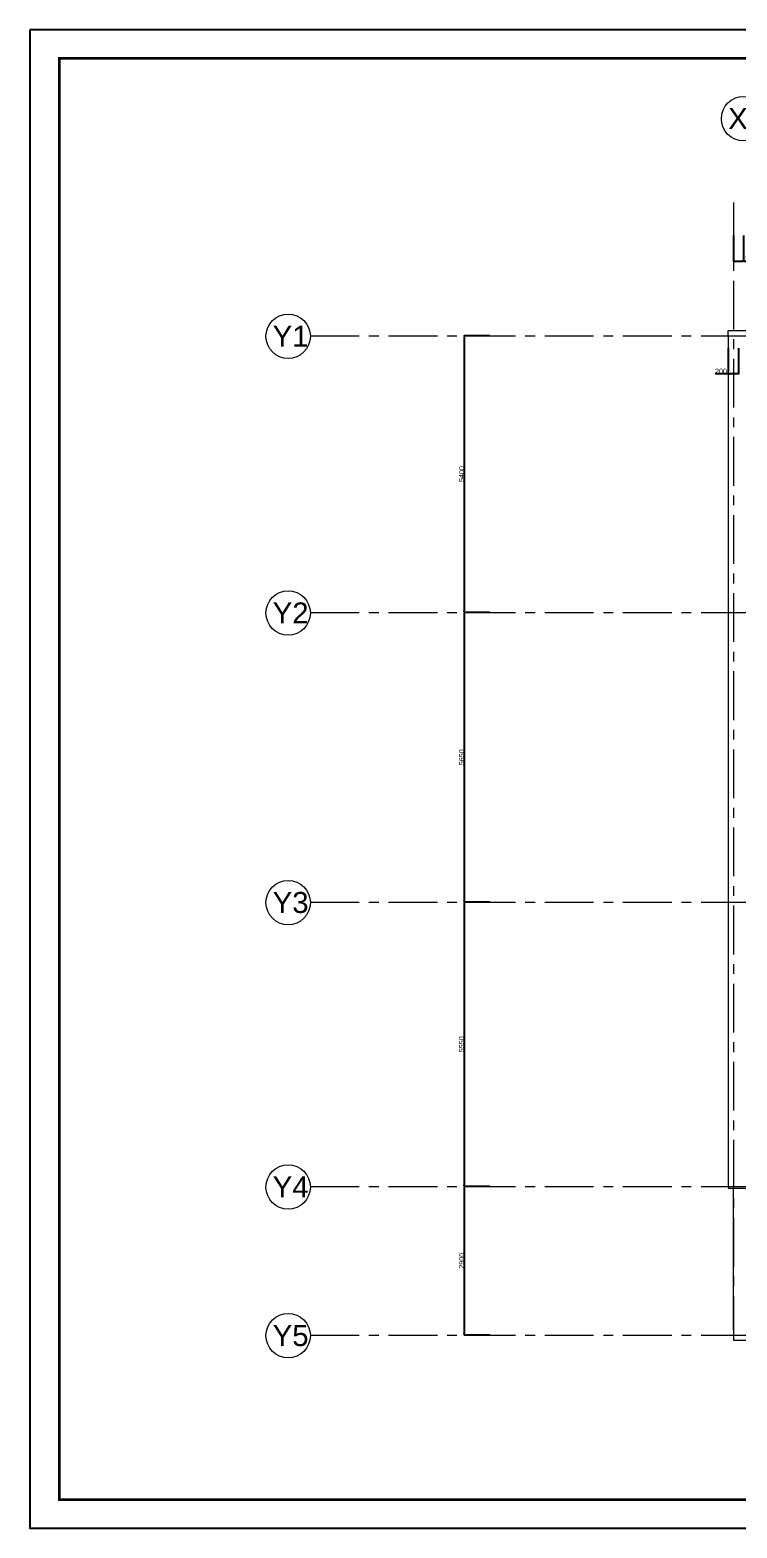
# Model space of a CAD drawing. Header units: millimetres. Extents: x 0 to 1313252738, y -131 to 560100888.
# Drawn here: x 1312617433 to 1312631225, y 560023547 to 560052778 of the extents above; entities that cross this region are included whole.
import ezdxf

# ---------------------------------------------------------------- set-up
doc = ezdxf.new("R2010")
doc.units = ezdxf.units.MM
doc.linetypes.add('CENTERX2', pattern=[101.6, 63.5, -12.7, 12.7, -12.7])
doc.layers.get('0').update_dxf_attribs({"lineweight": 0})
for name, color, linetype, lineweight in [('001通り芯', 6, 'CENTERX2', 0), ('002外周躯体', 7, 'Continuous', 13), ('004寸法', 7, 'Continuous', 0)]:
    doc.layers.add(name, color=color, linetype=linetype, lineweight=lineweight)
doc.layers.add('01用紙枠', color=5, linetype='Continuous')
doc.styles.add('onnjuku', font='arial.ttf')
doc.styles.get("Standard").update_dxf_attribs({"font": 'arial.ttf'})
doc.dimstyles.new('onnjuku', dxfattribs={"dimtxt": 100, "dimasz": 30, "dimexe": 1.25, "dimexo": 0.625, "dimtad": 1, "dimdec": 0, "dimtxsty": 'onnjuku', "dimblk": 'DOT', "dimcen": 2.5, "dimadec": 0, "dimazin": 0, "dimtfac": 1, "dimtdec": 0, "dimtmove": 0, "dimatfit": 3, "dimfxl": 500, "dimfxlon": 1, "dimarcsym": 0})

# ---------------------------------------------------------------- blocks, each defined once
blk = doc.blocks.new('_Dot')
at = {"color": 0, "linetype": 'ByBlock', "lineweight": -2}
blk.add_line((-0.5, 0), (-1, 0), dxfattribs=at)
at = {"color": 0, "linetype": 'ByBlock', "const_width": 0.5}
blk.add_lwpolyline([(-0.25, 0, 1), (0.25, 0, 1)], format="xyb", close=True, dxfattribs=at)
blk = doc.blocks.new('*D130')
at = {"layer": '001通り芯', "color": 0, "linetype": 'ByBlock', "lineweight": -2, "transparency": 16777216}
for p, q in [((1312626403, 560046812), (1312625902, 560046812)), ((1312625903, 560046782), (1312625903, 560041442)), ((1312626403, 560041412), (1312625902, 560041412))]:
    blk.add_line(p, q, dxfattribs=at)
at = {"layer": 'Defpoints', "color": 0, "linetype": 'ByBlock', "transparency": 16777216}
for p in [(1312631054, 560046812), (1312625903, 560041412), (1312631054, 560041412)]:
    blk.add_point(p, dxfattribs=at)
at = {"layer": '001通り芯', "color": 0, "linetype": 'ByBlock', "lineweight": -2, "transparency": 16777216, "xscale": 30, "yscale": 30, "zscale": 30}
for p, rotation in [((1312625903, 560046812), 90), ((1312625903, 560041412), 270)]:
    blk.add_blockref('_Dot', p, dxfattribs=dict(at, rotation=rotation))
at = {"layer": '001通り芯', "color": 0, "linetype": 'ByBlock', "transparency": 16777216, "insert": (1312625852, 560044112), "char_height": 100, "attachment_point": 5, "rotation": 90, "style": 'onnjuku'}
blk.add_mtext('5400', dxfattribs=at)
blk = doc.blocks.new('*D131')
at = {"layer": '001通り芯', "color": 0, "linetype": 'ByBlock', "lineweight": -2, "transparency": 16777216}
for p, q in [((1312626403, 560041412), (1312625902, 560041412)), ((1312625903, 560041382), (1312625903, 560035792)), ((1312626403, 560035762), (1312625902, 560035762))]:
    blk.add_line(p, q, dxfattribs=at)
at = {"layer": 'Defpoints', "color": 0, "linetype": 'ByBlock', "transparency": 16777216}
for p in [(1312631054, 560041412), (1312625903, 560035762), (1312628342, 560035762)]:
    blk.add_point(p, dxfattribs=at)
at = {"layer": '001通り芯', "color": 0, "linetype": 'ByBlock', "lineweight": -2, "transparency": 16777216, "xscale": 30, "yscale": 30, "zscale": 30}
for p, rotation in [((1312625903, 560041412), 90), ((1312625903, 560035762), 270)]:
    blk.add_blockref('_Dot', p, dxfattribs=dict(at, rotation=rotation))
at = {"layer": '001通り芯', "color": 0, "linetype": 'ByBlock', "transparency": 16777216, "insert": (1312625852, 560038587), "char_height": 100, "attachment_point": 5, "rotation": 90, "style": 'onnjuku'}
blk.add_mtext('5650', dxfattribs=at)
blk = doc.blocks.new('*D132')
at = {"layer": '001通り芯', "color": 0, "linetype": 'ByBlock', "lineweight": -2, "transparency": 16777216}
for p, q in [((1312626403, 560035762), (1312625902, 560035762)), ((1312625903, 560035732), (1312625903, 560030242)), ((1312626403, 560030212), (1312625902, 560030212))]:
    blk.add_line(p, q, dxfattribs=at)
at = {"layer": 'Defpoints', "color": 0, "linetype": 'ByBlock', "transparency": 16777216}
for p in [(1312628342, 560035762), (1312625903, 560030212), (1312628342, 560030212)]:
    blk.add_point(p, dxfattribs=at)
at = {"layer": '001通り芯', "color": 0, "linetype": 'ByBlock', "lineweight": -2, "transparency": 16777216, "xscale": 30, "yscale": 30, "zscale": 30}
for p, rotation in [((1312625903, 560035762), 90), ((1312625903, 560030212), 270)]:
    blk.add_blockref('_Dot', p, dxfattribs=dict(at, rotation=rotation))
at = {"layer": '001通り芯', "color": 0, "linetype": 'ByBlock', "transparency": 16777216, "insert": (1312625852, 560032987), "char_height": 100, "attachment_point": 5, "rotation": 90, "style": 'onnjuku'}
blk.add_mtext('5550', dxfattribs=at)
blk = doc.blocks.new('*D133')
at = {"layer": '001通り芯', "color": 0, "linetype": 'ByBlock', "lineweight": -2, "transparency": 16777216}
for p, q in [((1312626403, 560030212), (1312625902, 560030212)), ((1312625903, 560030182), (1312625903, 560027342)), ((1312626403, 560027312), (1312625902, 560027312))]:
    blk.add_line(p, q, dxfattribs=at)
at = {"layer": 'Defpoints', "color": 0, "linetype": 'ByBlock', "transparency": 16777216}
for p in [(1312628342, 560030212), (1312625903, 560027312), (1312628342, 560027312)]:
    blk.add_point(p, dxfattribs=at)
at = {"layer": '001通り芯', "color": 0, "linetype": 'ByBlock', "lineweight": -2, "transparency": 16777216, "xscale": 30, "yscale": 30, "zscale": 30}
for p, rotation in [((1312625903, 560030212), 90), ((1312625903, 560027312), 270)]:
    blk.add_blockref('_Dot', p, dxfattribs=dict(at, rotation=rotation))
at = {"layer": '001通り芯', "color": 0, "linetype": 'ByBlock', "transparency": 16777216, "insert": (1312625852, 560028762), "char_height": 100, "attachment_point": 5, "rotation": 90, "style": 'onnjuku'}
blk.add_mtext('2900', dxfattribs=at)
blk = doc.blocks.new('*D140')
at = {"layer": '001通り芯', "color": 0, "linetype": 'ByBlock', "lineweight": -2, "transparency": 16777216}
for p, q in [((1312631154, 560048765), (1312631154, 560048264)), ((1312631354, 560048765), (1312631354, 560048264)), ((1312631184, 560048265), (1312631324, 560048265)), ((1312631354, 560048265), (1312631608, 560048265))]:
    blk.add_line(p, q, dxfattribs=at)
at = {"layer": 'Defpoints', "color": 0, "linetype": 'ByBlock', "transparency": 16777216}
for p in [(1312631154, 560049409), (1312631354, 560049409), (1312631354, 560048265)]:
    blk.add_point(p, dxfattribs=at)
at = {"layer": '001通り芯', "color": 0, "linetype": 'ByBlock', "lineweight": -2, "transparency": 16777216, "xscale": 30, "yscale": 30, "zscale": 30, "rotation": 180}
blk.add_blockref('_Dot', (1312631154, 560048265), dxfattribs=at)
at = {"layer": '001通り芯', "color": 0, "linetype": 'ByBlock', "lineweight": -2, "transparency": 16777216, "xscale": 30, "yscale": 30, "zscale": 30}
blk.add_blockref('_Dot', (1312631354, 560048265), dxfattribs=at)
at = {"layer": '001通り芯', "color": 0, "linetype": 'ByBlock', "transparency": 16777216, "insert": (1312631496, 560048317), "char_height": 100, "attachment_point": 5, "style": 'onnjuku'}
blk.add_mtext('200', dxfattribs=at)
blk = doc.blocks.new('*D144')
at = {"layer": '004寸法', "color": 0, "lineweight": -2, "transparency": 16777216}
for p, q in [((1312631054, 560046567), (1312631054, 560046066)), ((1312631254, 560046567), (1312631254, 560046066)), ((1312631054, 560046067), (1312630801, 560046067)), ((1312631224, 560046067), (1312631084, 560046067))]:
    blk.add_line(p, q, dxfattribs=at)
at = {"layer": 'Defpoints', "color": 0, "transparency": 16777216}
for p in [(1312631054, 560046712), (1312631254, 560046712), (1312631054, 560046067)]:
    blk.add_point(p, dxfattribs=at)
at = {"layer": '004寸法', "color": 0, "lineweight": -2, "transparency": 16777216, "xscale": 30, "yscale": 30, "zscale": 30, "rotation": 180}
blk.add_blockref('_Dot', (1312631054, 560046067), dxfattribs=at)
at = {"layer": '004寸法', "color": 0, "lineweight": -2, "transparency": 16777216, "xscale": 30, "yscale": 30, "zscale": 30}
blk.add_blockref('_Dot', (1312631254, 560046067), dxfattribs=at)
at = {"layer": '004寸法', "color": 0, "transparency": 16777216, "insert": (1312630912, 560046119), "char_height": 100, "attachment_point": 5, "style": 'onnjuku'}
blk.add_mtext('200', dxfattribs=at)

msp = doc.modelspace()

# ---------------------------------------------------------------- linework, layer by layer
for p, q in [((1312631154.126, 560027412.233), (1312631154.126, 560030177.233)), ((1312631154.126, 560027312.233), (1312631154.126, 560027212.233)), ((1312631154.126, 560027212.233), (1312636554.126, 560027212.233))]:
    msp.add_line(p, q)
at = {"layer": '001通り芯', "ltscale": 15}
for p, q in [((1312631154.126, 560049409.017), (1312631154.126, 560027212.233)), ((1312622903.022, 560046812.233), (1312652103.03, 560046812.233)), ((1312622903.022, 560041412.233), (1312652103.03, 560041412.233)), ((1312622903.022, 560035762.233), (1312652103.03, 560035762.233)), ((1312622903.022, 560030212.233), (1312652103.03, 560030212.233)), ((1312622903.022, 560027312.233), (1312652103.03, 560027312.233))]:
    msp.add_line(p, q, dxfattribs=at)
at = {"layer": '001通り芯'}
msp.add_line((1312631054.126, 560046812.233), (1312631054.126, 560041412.233), dxfattribs=at)
at = {"layer": '001通り芯', "linetype": 'ByBlock', "ltscale": 15}
for centre in [(1312631354.126, 560051046.792), (1312622469.402, 560046801.39), (1312622469.402, 560041401.39), (1312622469.402, 560035751.39), (1312622469.402, 560030201.39), (1312622469.402, 560027301.39)]:
    msp.add_circle(centre, 433.756, dxfattribs=at)
at = {"layer": '002外周躯体'}
for p, q in [((1312631054.126, 560046812.233), (1312631054.126, 560046912.233)), ((1312631054.126, 560046912.233), (1312646554.126, 560046912.233)), ((1312631054.126, 560046812.233), (1312631054.126, 560030177.233)), ((1312631054.126, 560030177.233), (1312637544.126, 560030177.233))]:
    msp.add_line(p, q, dxfattribs=at)
at = {"layer": '01用紙枠'}
msp.add_lwpolyline([(1312617432.803, 560052778.098), (1312617432.803, 560023547.056), (1312658769.631, 560023547.056), (1312658769.631, 560052778.098)], close=True, dxfattribs=at)
msp.add_lwpolyline([(1312617432.803, 560052778.098), (1312617432.803, 560023547.056), (1312658769.631, 560023547.056), (1312658769.631, 560052778.098)], close=True, dxfattribs=at)
at = {"layer": '01用紙枠', "const_width": 49.211}
msp.add_lwpolyline([(1312618007.128, 560024100.838), (1312658195.306, 560024100.838), (1312658195.306, 560052224.316), (1312618007.128, 560052224.316)], close=True, dxfattribs=at)
msp.add_lwpolyline([(1312618007.128, 560024100.838), (1312658195.306, 560024100.838), (1312658195.306, 560052224.316), (1312618007.128, 560052224.316)], close=True, dxfattribs=at)

# ---------------------------------------------------------------- texts
at = {"layer": '001通り芯', "linetype": 'ByBlock', "ltscale": 15, "char_height": 409.5375, "attachment_point": 1}
for s, insert in [('X1', (1312631052.254, 560051253.032)), ('Y1', (1312622167.53, 560047007.631)), ('Y2', (1312622167.53, 560041607.631)), ('Y3', (1312622167.53, 560035957.631)), ('Y4', (1312622167.53, 560030407.631)), ('Y5', (1312622167.53, 560027507.631))]:
    msp.add_mtext_dynamic_manual_height_columns(s, width=940.72805, gutter_width=2047.687, heights=[0], dxfattribs=dict(at, insert=insert))

# ---------------------------------------------------------------- dimensions: what is measured, and where the dimension line sits
at = {"layer": '001通り芯', "linetype": 'ByBlock'}
dim = msp.add_linear_dim(base=(1312631354.126, 560048265.089), p1=(1312631154.126, 560049409.017), p2=(1312631354.126, 560049409.017), dimstyle='onnjuku', dxfattribs=at)
dim.commit()
dim.dimension.update_dxf_attribs({"geometry": '*D140', "text_midpoint": (1312631495.904, 560048316.771)})
for base, p1, p2, picture, middle in [((1312625903.232, 560041412.233), (1312631054.126, 560046812.233), (1312631054.126, 560041412.233), '*D130', (1312625851.549, 560044112.233)), ((1312625903.232, 560035762.233), (1312631054.126, 560041412.233), (1312628342.202, 560035762.233), '*D131', (1312625851.549, 560038587.233)), ((1312625903.232, 560030212.233), (1312628342.202, 560035762.233), (1312628342.202, 560030212.233), '*D132', (1312625851.549, 560032987.233)), ((1312625903.232, 560027312.233), (1312628342.202, 560030212.233), (1312628342.202, 560027312.233), '*D133', (1312625851.549, 560028762.233))]:
    dim = msp.add_linear_dim(base=base, p1=p1, p2=p2, angle=90, dimstyle='onnjuku', dxfattribs=at)
    dim.commit()
    dim.dimension.update_dxf_attribs({"geometry": picture, "text_midpoint": middle})
at = {"layer": '004寸法'}
dim = msp.add_linear_dim(base=(1312631054.126, 560046066.95), p1=(1312631254.126, 560046712.233), p2=(1312631054.126, 560046712.233), dimstyle='onnjuku', dxfattribs=at)
dim.commit()
dim.dimension.update_dxf_attribs({"geometry": '*D144', "text_midpoint": (1312630912.348, 560046118.632)})

doc.saveas('drawing.dxf')
